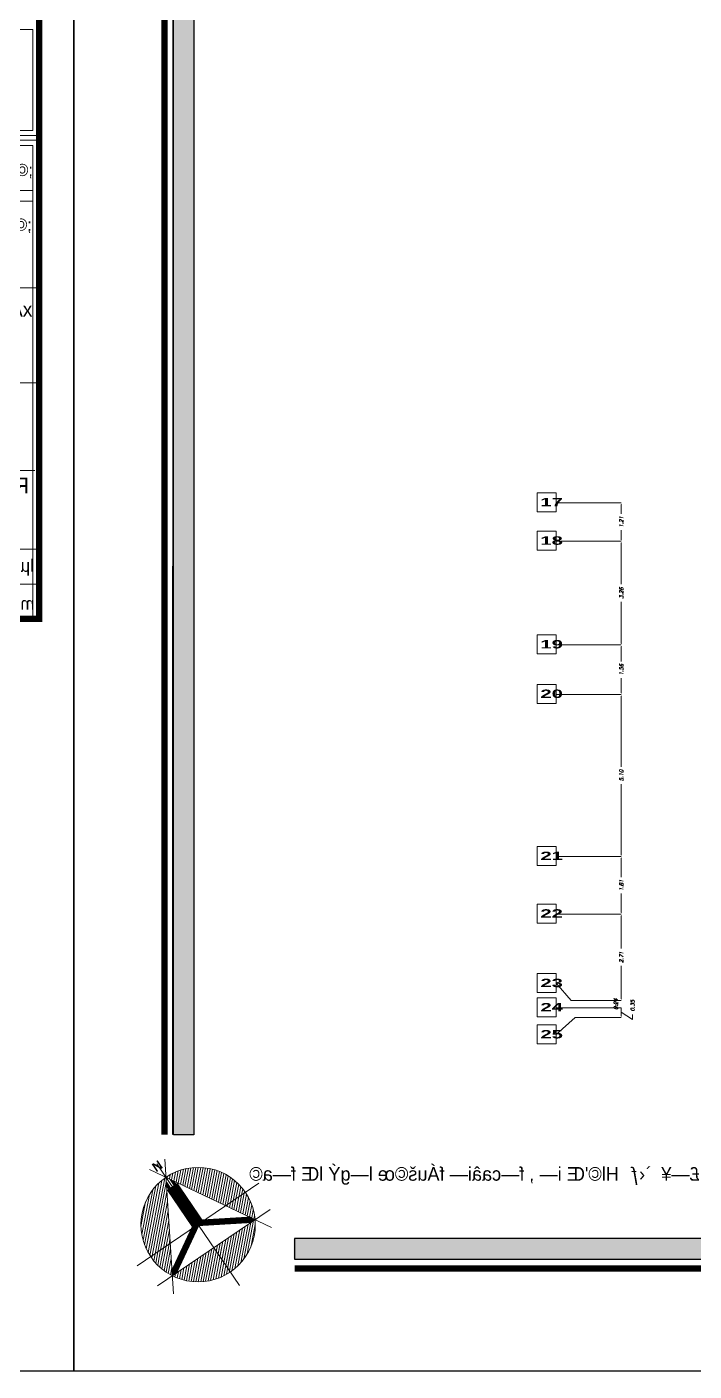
# Model space of a CAD drawing. Header units: inches. Extents: x 70 to 1974, y -315 to 363.
# Drawn here: x 1210.76 to 1231.76, y 176.23 to 218.53 of the extents above; entities that cross this region are included whole.
import ezdxf

# ---------------------------------------------------------------- set-up
doc = ezdxf.new("R2010")
doc.units = ezdxf.units.IN
doc.header["$MEASUREMENT"] = 0
for name, color, linetype, lineweight in [('1', 19, 'Continuous', 5), ('3', 244, 'Continuous', 20), ('pel', 173, 'Continuous', 25)]:
    doc.layers.add(name, color=color, linetype=linetype, lineweight=lineweight)
doc.layers.add('7', color=7, linetype='Continuous')
doc.layers.add('Dimension 2', color=171, linetype='Continuous')
doc.layers.add('AX', color=7, linetype='Continuous', lineweight=18, true_color=0xb7ad8f)
doc.styles.add('1111', font='naskhn.shx')
doc.styles.add('CHAPI', font='chapi')
doc.styles.add('FARSI', font='kamran.shx', dxfattribs={"height": 0.35})
doc.styles.add('KH1', font='', dxfattribs={"width": 1.5})
doc.styles.add('ROMANTICBOLD', font='romb____.pfb')
doc.styles.add('STYLE3', font='italict.shx')
doc.styles.get('KH1').set_extended_font_data('Arial Black')
doc.dimstyles.new('mo', dxfattribs={"dimscale": 0.08, "dimtxt": 1.5, "dimasz": 0.6, "dimexe": 1, "dimexo": 1, "dimgap": 1, "dimtad": 0, "dimzin": 1, "dimdsep": 46, "dimtxsty": 'STYLE3', "dimcen": 2.5, "dimse1": 1, "dimse2": 1, "dimclrd": 1, "dimclre": 2, "dimclrt": 1, "dimadec": 0, "dimazin": 0, "dimtm": 1e-09, "dimtfac": 1, "dimtix": 1, "dimtmove": 0, "dimatfit": 1, "dimfxl": 0, "dimtolj": 1, "dimtzin": 0, "dimarcsym": 0})
pattern_1 = [(79.1706, (-480.110343, -200.36177), (-0.0368391, 0.007047), [])]

# ---------------------------------------------------------------- blocks, each defined once
blk = doc.blocks.new('k1')
at = {"true_color": 0x636466}
h = blk.add_hatch(color=251, dxfattribs=at)
h.dxf.hatch_style = 1
h.paths.add_polyline_path([(-461.085, -161.558), (-462.607, -161.558), (-462.607, -162.181), (-462.606, -162.181), (-462.606, -162.319), (-462.468, -162.319), (-462.468, -161.697), (-461.223, -161.697), (-461.223, -162.942), (-461.085, -162.942), (-461.085, -162.804)])
h.paths.add_polyline_path([(-460.393, -161.697), (-459.147, -161.697), (-459.147, -162.942), (-457.907, -162.942), (-457.907, -162.804), (-459.009, -162.804), (-459.009, -161.558), (-460.531, -161.558), (-460.531, -162.181), (-461.085, -162.181), (-461.085, -162.319), (-460.393, -162.319)])
h.paths.add_polyline_path([(-459.701, -162.319), (-459.147, -162.319), (-459.147, -162.181), (-459.839, -162.181), (-459.839, -162.804), (-461.085, -162.804), (-461.085, -162.942), (-459.701, -162.942)], flags=17)
h.paths.add_polyline_path([(-458.317, -161.697), (-457.072, -161.697), (-457.074, -162.263), (-457.004, -162.263), (-456.935, -162.263), (-456.934, -161.558), (-458.456, -161.558), (-458.456, -162.181), (-459.009, -162.181), (-459.009, -162.319), (-458.317, -162.319)])
h.paths.add_polyline_path([(-457.434, -165.015), (-453.66, -165.015), (-453.66, -164.564), (-457.434, -164.564)], flags=9)
h.paths.add_polyline_path([(-466.465, -178.781), (-469.762, -178.781), (-469.762, -178.172), (-466.465, -178.172)], flags=9)
h.paths.add_polyline_path([(-465.787, -177.119), (-468.343, -177.119), (-468.343, -176.346), (-465.787, -176.346)], flags=9)
h.paths.add_polyline_path([(-466.637, -172.259), (-468.426, -172.259), (-468.426, -171.585), (-466.637, -171.585)], flags=9)
h.paths.add_polyline_path([(-467.406, -174.793), (-469.156, -174.793), (-469.156, -174.365), (-467.406, -174.365)], flags=9)
h.paths.add_polyline_path([(-466.579, -173.49), (-469.33, -173.49), (-469.33, -173.025), (-466.579, -173.025)], flags=9)
h.paths.add_polyline_path([(-469.005, -195.618), (-468.537, -195.65), (-468.441, -195.11), (-468.909, -195.078)], flags=9)
h.paths.add_polyline_path([(-465.425, -183.209), (-468.854, -183.238), (-468.859, -182.668), (-465.43, -182.639)], flags=9)
h.paths.add_polyline_path([(-469.333, -170.528), (-465.139, -170.528), (-465.139, -170.027), (-469.333, -170.027)], flags=9)
h.paths.add_polyline_path([(-469.448, -194.832), (-468.98, -194.864), (-468.885, -194.324), (-469.353, -194.292)], flags=9)
h.paths.add_polyline_path([(-467.276, -194.857), (-468.719, -194.869), (-468.724, -194.262), (-467.281, -194.25)], flags=9)
h.paths.add_polyline_path([(-464.448, -194.845), (-465.653, -194.855), (-465.658, -194.285), (-464.453, -194.275)], flags=9)
h.paths.add_polyline_path([(-466.824, -194.816), (-465.8, -194.848), (-465.705, -194.308), (-466.728, -194.276)], flags=9)
h.paths.add_polyline_path([(-468.654, -184.454), (-467.979, -184.476), (-467.912, -184.093), (-468.587, -184.071)], flags=9)
h.paths.add_polyline_path([(-468, -184.223), (-467.911, -184.231), (-467.887, -184.09), (-467.976, -184.082)], flags=9)
h.paths.add_polyline_path([(-469.371, -184.115), (-469.307, -184.122), (-469.288, -184.012), (-469.352, -184.006)], flags=9)
h.paths.add_polyline_path([(-469.459, -184.446), (-469.356, -184.454), (-469.331, -184.31), (-469.434, -184.302)], flags=9)
h.paths.add_polyline_path([(-469.564, -184.394), (-468.642, -184.414), (-468.583, -184.073), (-469.505, -184.053)], flags=9)
h.paths.add_polyline_path([(-468.614, -183.839), (-467.939, -183.861), (-467.872, -183.478), (-468.547, -183.456)], flags=9)
h.paths.add_polyline_path([(-467.96, -183.589), (-467.871, -183.597), (-467.847, -183.457), (-467.936, -183.449)], flags=9)
h.paths.add_polyline_path([(-469.375, -183.503), (-469.311, -183.509), (-469.292, -183.4), (-469.356, -183.394)], flags=9)
h.paths.add_polyline_path([(-469.463, -183.833), (-469.36, -183.841), (-469.335, -183.698), (-469.438, -183.689)], flags=9)
h.paths.add_polyline_path([(-469.569, -183.781), (-468.647, -183.801), (-468.587, -183.46), (-469.509, -183.441)], flags=9)
h.paths.add_polyline_path([(-464.47, -193.071), (-466.41, -193.087), (-466.415, -192.487), (-464.475, -192.471)], flags=9)
h.paths.add_polyline_path([(-464.447, -179.89), (-467.444, -179.915), (-467.449, -179.322), (-464.452, -179.297)], flags=9)
h.paths.add_polyline_path([(-464.457, -175.972), (-466.684, -175.991), (-466.689, -175.398), (-464.462, -175.38)], flags=9)
h.paths.add_polyline_path([(-464.466, -178.776), (-466.548, -178.793), (-466.553, -178.186), (-464.471, -178.168)], flags=9)
h.paths.add_polyline_path([(-464.467, -174.852), (-466.289, -174.868), (-466.294, -174.275), (-464.472, -174.26)], flags=9)
h.paths.add_polyline_path([(-464.469, -173.535), (-466.471, -173.552), (-466.476, -172.975), (-464.474, -172.958)], flags=9)
h.paths.add_polyline_path([(-464.498, -172.095), (-465.535, -172.103), (-465.539, -171.676), (-464.502, -171.667)], flags=9)
h.paths.add_polyline_path([(-464.487, -190.979), (-466.521, -190.979), (-466.521, -190.484), (-464.487, -190.484)], flags=9)
h.paths.add_polyline_path([(-464.361, -186.558), (-469.835, -186.604), (-469.84, -186.027), (-464.366, -185.981)], flags=9)
h.paths.add_polyline_path([(-464.479, -192.028), (-465.421, -192.028), (-465.421, -191.448), (-464.479, -191.448)], flags=9)
h.paths.add_polyline_path([(-464.473, -195.619), (-466.413, -195.636), (-466.417, -195.111), (-464.477, -195.094)], flags=9)
h.paths.add_polyline_path([(-467.785, -195.763), (-468.37, -195.763), (-468.37, -194.968), (-467.785, -194.968)], flags=9)
h.paths.add_polyline_path([(-466.567, -185.632), (-467.581, -185.632), (-467.581, -185.165), (-466.567, -185.165)], flags=9)
h.paths.add_polyline_path([(-464.433, -185.577), (-466.211, -185.592), (-466.214, -185.194), (-464.436, -185.179)], flags=9)
h.paths.add_polyline_path([(-465.655, -185.081), (-469.009, -185.081), (-469.009, -184.609), (-465.655, -184.609)], flags=9)
h.paths.add_polyline_path([(-466.243, -184.431), (-467.91, -184.445), (-467.913, -184.085), (-466.246, -184.071)], flags=9)
h.paths.add_polyline_path([(-466.257, -183.784), (-467.535, -183.795), (-467.538, -183.396), (-466.26, -183.385)], flags=9)
h.paths.add_polyline_path([(-465.027, -184.329), (-465.448, -184.333), (-465.451, -183.978), (-465.03, -183.975)], flags=9)
h.paths.add_polyline_path([(-464.397, -183.897), (-466.05, -183.911), (-466.053, -183.556), (-464.4, -183.542)], flags=9)
h.paths.add_polyline_path([(-464.455, -185.063), (-465.647, -185.073), (-465.65, -184.685), (-464.458, -184.675)], flags=9)
h.paths.add_polyline_path([(-469.695, -185.033), (-469.026, -185.054), (-468.963, -184.701), (-469.632, -184.68)], flags=9)
h.paths.add_polyline_path([(-454.559, -188.448), (-454.609, -188.448), (-454.609, -188.3), (-454.559, -188.3)], flags=9)
h.paths.add_polyline_path([(-453.497, -188.538), (-454.55, -188.538), (-454.55, -188.141), (-453.497, -188.141)], flags=9)
h.paths.add_polyline_path([(-454.123, -187.412), (-454.172, -187.412), (-454.172, -187.264), (-454.123, -187.264)], flags=9)
h.paths.add_polyline_path([(-453.47, -187.519), (-454.105, -187.519), (-454.105, -187.094), (-453.47, -187.094)], flags=9)
h.paths.add_polyline_path([(-453.963, -180.209), (-454.012, -180.209), (-454.012, -180.061), (-453.963, -180.061)], flags=9)
h.paths.add_polyline_path([(-453.745, -181.06), (-453.794, -181.06), (-453.794, -180.912), (-453.745, -180.912)], flags=9)
h.paths.add_polyline_path([(-453.834, -182.003), (-453.884, -182.003), (-453.884, -181.855), (-453.834, -181.855)], flags=9)
h.paths.add_polyline_path([(-454.219, -183.852), (-454.268, -183.852), (-454.268, -183.704), (-454.219, -183.704)], flags=9)
h.paths.add_polyline_path([(-454.338, -184.728), (-454.387, -184.728), (-454.387, -184.58), (-454.338, -184.58)], flags=9)
h.paths.add_polyline_path([(-453.493, -186.542), (-454.175, -186.542), (-454.175, -186.117), (-453.493, -186.117)], flags=9)
h.paths.add_polyline_path([(-452.989, -187.483), (-453.545, -187.483), (-453.545, -187.14), (-452.989, -187.14)], flags=9)
h.paths.add_polyline_path([(-452.989, -186.498), (-453.545, -186.498), (-453.545, -186.156), (-452.989, -186.156)], flags=9)
h.paths.add_polyline_path([(-452.98, -184.832), (-454.348, -184.832), (-454.348, -184.383), (-452.98, -184.383)], flags=9)
h.paths.add_polyline_path([(-452.947, -184.051), (-454.226, -184.051), (-454.226, -183.507), (-452.947, -183.507)], flags=9)
h.paths.add_polyline_path([(-453.117, -182.105), (-453.809, -182.105), (-453.809, -181.68), (-453.117, -181.68)], flags=9)
h.paths.add_polyline_path([(-453.136, -181.174), (-453.742, -181.174), (-453.742, -180.729), (-453.136, -180.729)], flags=9)
h.paths.add_polyline_path([(-453.001, -180.322), (-453.938, -180.322), (-453.938, -179.872), (-453.001, -179.872)], flags=9)
h.paths.add_polyline_path([(-452.933, -173.263), (-456.203, -173.32), (-456.219, -172.388), (-452.949, -172.33)], flags=9)
h.paths.add_polyline_path([(-452.992, -185.417), (-454.046, -185.417), (-454.046, -185.149), (-452.992, -185.149)], flags=9)
h.paths.add_polyline_path([(-452.971, -185.96), (-453.9, -185.96), (-453.9, -185.69), (-452.971, -185.69)], flags=9)
h.paths.add_polyline_path([(-452.942, -190.734), (-453.686, -190.734), (-453.686, -190.43), (-452.942, -190.43)], flags=9)
h.paths.add_polyline_path([(-452.989, -188.532), (-453.545, -188.532), (-453.545, -188.19), (-452.989, -188.19)], flags=9)
h.paths.add_polyline_path([(-454.158, -186.432), (-454.208, -186.432), (-454.208, -186.285), (-454.158, -186.285)], flags=9)
h.paths.add_polyline_path([(-454.443, -190.804), (-455.494, -190.804), (-455.494, -190.392), (-454.443, -190.392)], flags=9)
h.paths.add_polyline_path([(-452.955, -190.156), (-453.705, -190.156), (-453.705, -189.834), (-452.955, -189.834)], flags=9)
h.paths.add_polyline_path([(-455.386, -190.139), (-454.579, -190.139), (-454.579, -189.861), (-455.386, -189.861)], flags=9)
h.paths.add_polyline_path([(-453.088, -175.658), (-455.011, -175.658), (-455.011, -175.326), (-453.088, -175.326)], flags=9)
h = blk.add_hatch(color=251, dxfattribs=at)
h.dxf.hatch_style = 1
h.paths.add_polyline_path([(-480.494, -162.334), (-480.494, -163.026), (-480.494, -198.947), (-480.18, -198.947), (-480.18, -162.334)])
h = blk.add_hatch(color=251, dxfattribs=at)
h.dxf.hatch_style = 1
h.paths.add_polyline_path([(-455.964, -200.582), (-463.898, -200.582), (-478.607, -200.582), (-478.607, -200.896), (-455.964, -200.896)])
at = {"layer": '3'}
h = blk.add_hatch(dxfattribs=at)
h.set_pattern_fill('ANSI31', color=256, scale=0.300057, angle=34.1706)
h.set_pattern_definition(pattern_1)
h.paths.add_polyline_path([(-480.616, -199.617), (-480.549, -200.659), (-480.855, -200.867, -0.414214)])
h = blk.add_hatch(dxfattribs=at)
h.set_pattern_fill('ANSI31', color=256, scale=0.300057, angle=34.1706)
h.set_pattern_definition(pattern_1)
h.paths.add_polyline_path([(-480.616, -199.617), (-479.672, -200.064), (-479.366, -199.856, 0.414214)])
h = blk.add_hatch(dxfattribs=at)
h.set_pattern_fill('ANSI31', color=256, scale=0.300057, angle=34.1706)
h.set_pattern_definition(pattern_1)
h.paths.add_polyline_path([(-479.672, -200.064), (-479.366, -199.856, -0.127479), (-479.214, -200.282)])
h = blk.add_hatch(dxfattribs=at)
h.set_pattern_fill('ANSI31', color=256, scale=0.300057, angle=34.1706)
h.set_pattern_definition(pattern_1)
h.paths.add_polyline_path([(-479.21, -200.362, 0.022306), (-479.214, -200.282), (-480.516, -201.165, 0.55871)])
h = blk.add_hatch(dxfattribs=at)
h.set_pattern_fill('ANSI31', color=256, scale=0.300057, angle=34.1706)
h.set_pattern_definition(pattern_1)
h.paths.add_polyline_path([(-479.865, -200.724), (-479.605, -201.107, 0.248537), (-479.21, -200.362, 0.022306), (-479.214, -200.282)])
h = blk.add_hatch(dxfattribs=at)
h.set_pattern_fill('ANSI31', color=256, scale=0.300057, angle=34.1706)
h.set_pattern_definition(pattern_1)
h.paths.add_polyline_path([(-480.516, -201.165), (-480.549, -200.659), (-480.855, -200.867, 0.127479)])
for p, q in [((-480.178, -162.634), (-480.178, -198.949)), ((-478.592, -200.906), (-455.337, -200.906))]:
    blk.add_line(p, q)
for points in [[(-452.366, -202.667), (-482.066, -202.667), (-482.066, -160.662), (-452.366, -160.662)], [(-482.066, -160.662), (-452.366, -160.662), (-452.366, -202.667), (-482.066, -202.667)], [(-478.592, -200.906), (-455.963, -200.906), (-455.963, -200.582), (-478.592, -200.582)]]:
    blk.add_lwpolyline(points, close=True)
blk.add_lwpolyline([(-480.178, -162.634), (-480.178, -198.949), (-480.495, -198.949), (-480.495, -162.319), (-480.178, -162.319)])
at = {"layer": '1', "ltscale": 0.5}
for p, q in [((-452.911, -190.833), (-452.911, -171.797)), ((-452.911, -182.705), (-452.911, -179.365)), ((-453.013, -181.558), (-456.425, -181.558)), ((-453.013, -183.149), (-453.013, -181.558)), ((-452.911, -184.669), (-452.911, -182.919)), ((-453.013, -183.149), (-456.425, -183.148)), ((-452.911, -183.229), (-456.425, -183.228)), ((-452.911, -183.302), (-456.425, -183.301)), ((-453.013, -183.382), (-456.425, -183.382)), ((-453.013, -190.833), (-453.013, -183.382)), ((-456.425, -184.092), (-453.013, -184.093)), ((-456.425, -184.261), (-453.013, -184.262)), ((-452.911, -184.669), (-452.911, -186.499)), ((-452.911, -185.623), (-456.425, -185.623)), ((-452.911, -186.499), (-452.911, -189.84)), ((-456.443, -187.118), (-452.928, -187.118)), ((-456.496, -188.5), (-452.981, -188.5)), ((-456.425, -189.737), (-452.911, -189.737)), ((-456.425, -190.285), (-452.911, -190.285)), ((-452.911, -190.833), (-456.257, -190.833)), ((-456.257, -190.833), (-452.911, -190.833))]:
    blk.add_line(p, q, dxfattribs=at)
at = {"layer": '3'}
for p, q in [((-479.46, -201.319), (-480.76, -199.404)), ((-480.497, -201.453), (-480.634, -199.33)), ((-480.876, -199.494), (-478.954, -200.405)), ((-479.153, -199.712), (-481.068, -201.012)), ((-480.021, -200.356), (-480.454, -199.718)), ((-478.978, -200.122), (-480.751, -201.325)), ((-480.492, -201.115), (-480.516, -201.165))]:
    blk.add_line(p, q, dxfattribs=at)
at = {"layer": '3', "const_width": 0.1}
for points in [[(-480.641, -192.137), (-480.641, -162.319)], [(-480.641, -198.946), (-480.641, -162.319)], [(-480.492, -201.115), (-480.153, -200.391), (-480.561, -199.79)], [(-479.27, -200.285), (-480.068, -200.333), (-480.476, -199.732)], [(-455.063, -201.058), (-478.589, -201.05)]]:
    blk.add_lwpolyline(points, dxfattribs=at)
blk.add_lwpolyline([(-456.535, -190.833), (-452.911, -190.833), (-452.911, -171.797), (-456.535, -171.797)], close=True, dxfattribs=at)
at = {"layer": '3'}
blk.add_circle((-480.11, -200.362), 0.9, dxfattribs=at)
for points in [[(-480.478, -199.682), (-480.454, -199.718), (-480.57, -199.639), (-480.497, -199.747)], [(-480.606, -199.769), (-480.582, -199.805), (-480.613, -199.668), (-480.539, -199.776)], [(-479.262, -200.259), (-479.271, -200.259), (-479.214, -200.282), (-479.27, -200.285)], [(-479.268, -200.311), (-479.255, -200.31), (-479.27, -200.285), (-479.214, -200.282)], [(-480.519, -201.112), (-480.515, -201.104), (-480.516, -201.165), (-480.492, -201.115)], [(-480.469, -201.126), (-480.474, -201.137), (-480.492, -201.115), (-480.516, -201.165)]]:
    blk.add_solid(points, dxfattribs=at)
at = {"layer": '7', "lineweight": 30}
blk.add_line((-480.506, -198.946), (-480.503, -162.319), dxfattribs=at)
at = {"style": 'FARSI', "text_generation_flag": 2}
for s, p in [(';© hv{—ہ', (-453.01, -183.865)), (';© kâs—cچ', (-453.028, -184.725))]:
    blk.add_text(s, height=0.1907, dxfattribs=at).set_placement(p)
at = {"layer": '1', "color": 7, "style": 'CHAPI', "text_generation_flag": 2}
for s, height, p in [('RÁh%%177  ', 0.2489, (-453.069, -188.858)), ('lµ‹˜º :', 0.1973, (-452.995, -190.091)), ('m™på  :', 0.1973, (-452.985, -190.689))]:
    blk.add_text(s, height=height, dxfattribs=at).set_placement(p)
at = {"layer": '3', "style": 'ROMANTICBOLD'}
blk.add_text(' N ', height=0.1452, rotation=34.1994, dxfattribs=at).set_placement((-480.814, -199.571))
at = {"layer": 'Dimension 2', "color": 7, "style": '1111', "text_generation_flag": 2}
blk.add_text('xÁh%%177 l¾£—v^ ', height=0.22357, rotation=0.4834, dxfattribs=at).set_placement((-453.019, -186.075))
blk = doc.blocks.new('*D178')
at = {"layer": 'AX', "color": 1, "lineweight": -2, "transparency": 16777216}
for p, q in [((877.893, 28.22), (877.893, 27.917)), ((877.893, 27.106), (877.893, 27.409))]:
    blk.add_line(p, q, dxfattribs=at)
at = {"layer": 'AX', "color": 1, "transparency": 16777216}
for points in [[(877.885, 28.22), (877.901, 28.22), (877.893, 28.268)], [(877.885, 27.106), (877.901, 27.106), (877.893, 27.058)]]:
    blk.add_solid(points, dxfattribs=at)
at = {"layer": 'Defpoints', "color": 0, "transparency": 16777216}
for p in [(877.893, 28.268), (877.893, 27.058), (877.893, 27.058)]:
    blk.add_point(p, dxfattribs=at)
at = {"layer": 'AX', "color": 1, "transparency": 16777216, "insert": (877.893, 27.663), "char_height": 0.12, "attachment_point": 5, "rotation": 90, "style": 'STYLE3'}
blk.add_mtext('\\A1;1.21', dxfattribs=at)
blk = doc.blocks.new('*D179')
at = {"layer": 'AX', "color": 1, "lineweight": -2, "transparency": 16777216}
for p, q in [((877.893, 27.01), (877.893, 25.704)), ((877.893, 23.844), (877.893, 25.15))]:
    blk.add_line(p, q, dxfattribs=at)
at = {"layer": 'AX', "color": 1, "transparency": 16777216}
for points in [[(877.885, 27.01), (877.901, 27.01), (877.893, 27.058)], [(877.885, 23.844), (877.901, 23.844), (877.893, 23.796)]]:
    blk.add_solid(points, dxfattribs=at)
at = {"layer": 'Defpoints', "color": 0, "transparency": 16777216}
for p in [(877.893, 27.058), (877.893, 23.796), (877.893, 23.796)]:
    blk.add_point(p, dxfattribs=at)
at = {"layer": 'AX', "color": 1, "transparency": 16777216, "insert": (877.893, 25.427), "char_height": 0.12, "attachment_point": 5, "rotation": 90, "style": 'STYLE3'}
blk.add_mtext('\\A1;3.26', dxfattribs=at)
blk = doc.blocks.new('*D180')
at = {"layer": 'AX', "color": 1, "lineweight": -2, "transparency": 16777216}
for p, q in [((877.893, 23.748), (877.893, 23.28)), ((877.893, 22.286), (877.893, 22.754))]:
    blk.add_line(p, q, dxfattribs=at)
at = {"layer": 'AX', "color": 1, "transparency": 16777216}
for points in [[(877.885, 23.748), (877.901, 23.748), (877.893, 23.796)], [(877.885, 22.286), (877.901, 22.286), (877.893, 22.238)]]:
    blk.add_solid(points, dxfattribs=at)
at = {"layer": 'Defpoints', "color": 0, "transparency": 16777216}
for p in [(877.893, 23.796), (877.893, 22.238), (877.893, 22.238)]:
    blk.add_point(p, dxfattribs=at)
at = {"layer": 'AX', "color": 1, "transparency": 16777216, "insert": (877.893, 23.017), "char_height": 0.12, "attachment_point": 5, "rotation": 90, "style": 'STYLE3'}
blk.add_mtext('\\A1;1.56', dxfattribs=at)
blk = doc.blocks.new('*D181')
at = {"layer": 'AX', "color": 1, "lineweight": -2, "transparency": 16777216}
for p, q in [((877.893, 22.19), (877.893, 19.965)), ((877.893, 17.186), (877.893, 19.411))]:
    blk.add_line(p, q, dxfattribs=at)
at = {"layer": 'AX', "color": 1, "transparency": 16777216}
for points in [[(877.885, 22.19), (877.901, 22.19), (877.893, 22.238)], [(877.885, 17.186), (877.901, 17.186), (877.893, 17.138)]]:
    blk.add_solid(points, dxfattribs=at)
at = {"layer": 'Defpoints', "color": 0, "transparency": 16777216}
for p in [(877.893, 22.238), (877.893, 17.138), (877.893, 17.138)]:
    blk.add_point(p, dxfattribs=at)
at = {"layer": 'AX', "color": 1, "transparency": 16777216, "insert": (877.893, 19.688), "char_height": 0.12, "attachment_point": 5, "rotation": 90, "style": 'STYLE3'}
blk.add_mtext('\\A1;5.10', dxfattribs=at)
blk = doc.blocks.new('*D182')
at = {"layer": 'AX', "color": 1, "lineweight": -2, "transparency": 16777216}
for p, q in [((877.893, 17.09), (877.893, 16.486)), ((877.893, 15.373), (877.893, 15.977))]:
    blk.add_line(p, q, dxfattribs=at)
at = {"layer": 'AX', "color": 1, "transparency": 16777216}
for points in [[(877.885, 17.09), (877.901, 17.09), (877.893, 17.138)], [(877.885, 15.373), (877.901, 15.373), (877.893, 15.325)]]:
    blk.add_solid(points, dxfattribs=at)
at = {"layer": 'Defpoints', "color": 0, "transparency": 16777216}
for p in [(877.893, 17.138), (877.893, 15.325), (877.893, 15.325)]:
    blk.add_point(p, dxfattribs=at)
at = {"layer": 'AX', "color": 1, "transparency": 16777216, "insert": (877.893, 16.232), "char_height": 0.12, "attachment_point": 5, "rotation": 90, "style": 'STYLE3'}
blk.add_mtext('\\A1;1.81', dxfattribs=at)
blk = doc.blocks.new('*D183')
at = {"layer": 'AX', "color": 1, "lineweight": -2, "transparency": 16777216}
for p, q in [((877.893, 15.277), (877.893, 14.24)), ((877.893, 12.659), (877.893, 13.697))]:
    blk.add_line(p, q, dxfattribs=at)
at = {"layer": 'AX', "color": 1, "transparency": 16777216}
for points in [[(877.885, 15.277), (877.901, 15.277), (877.893, 15.325)], [(877.885, 12.659), (877.901, 12.659), (877.893, 12.611)]]:
    blk.add_solid(points, dxfattribs=at)
at = {"layer": 'Defpoints', "color": 0, "transparency": 16777216}
for p in [(877.893, 15.325), (877.893, 12.611), (877.893, 12.611)]:
    blk.add_point(p, dxfattribs=at)
at = {"layer": 'AX', "color": 1, "transparency": 16777216, "insert": (877.893, 13.968), "char_height": 0.12, "attachment_point": 5, "rotation": 90, "style": 'STYLE3'}
blk.add_mtext('\\A1;2.71', dxfattribs=at)
blk = doc.blocks.new('*D184')
at = {"layer": 'AX', "color": 1, "lineweight": -2, "transparency": 16777216}
for p, q in [((877.893, 12.375), (877.893, 12.118)), ((877.893, 12.247), (878.248, 12.007)), ((878.248, 12.007), (878.248, 12.167))]:
    blk.add_line(p, q, dxfattribs=at)
at = {"layer": 'AX', "color": 1, "transparency": 16777216}
for points in [[(877.885, 12.375), (877.901, 12.375), (877.893, 12.423)], [(877.885, 12.118), (877.901, 12.118), (877.893, 12.07)]]:
    blk.add_solid(points, dxfattribs=at)
at = {"layer": 'Defpoints', "color": 0, "transparency": 16777216}
for p in [(877.885, 12.423), (877.893, 12.07), (877.893, 12.07)]:
    blk.add_point(p, dxfattribs=at)
at = {"layer": 'AX', "color": 1, "transparency": 16777216, "insert": (878.248, 12.444), "char_height": 0.12, "attachment_point": 5, "rotation": 90, "style": 'STYLE3'}
blk.add_mtext('\\A1;0.35', dxfattribs=at)
blk = doc.blocks.new('*D185')
at = {"layer": 'AX', "color": 1, "lineweight": -2, "transparency": 16777216}
blk.add_line((877.719, 12.611), (877.719, 12.375), dxfattribs=at)
at = {"layer": 'Defpoints', "color": 0, "transparency": 16777216}
for p in [(877.719, 12.375), (877.796, 12.611), (877.796, 12.375)]:
    blk.add_point(p, dxfattribs=at)
at = {"layer": 'AX', "color": 1, "transparency": 16777216, "insert": (877.719, 12.493), "char_height": 0.12, "attachment_point": 5, "rotation": 90, "style": 'STYLE3'}
blk.add_mtext('\\A1;0.24', dxfattribs=at)
blk = doc.blocks.new('4')
at = {"layer": 'AX', "color": 23, "linetype": 'ByBlock', "true_color": 0xbf8b78}
for p, q in [((875.846, 28.268), (877.893, 28.268)), ((875.846, 27.058), (877.893, 27.058)), ((875.846, 23.796), (877.893, 23.796)), ((875.846, 22.238), (877.893, 22.238)), ((875.846, 17.138), (877.893, 17.138)), ((875.846, 15.325), (877.893, 15.325)), ((875.846, 13.157), (876.318, 12.611)), ((875.846, 12.375), (877.893, 12.375)), ((876.318, 12.611), (877.893, 12.611)), ((875.846, 11.544), (876.441, 12.07)), ((876.441, 12.07), (877.893, 12.07))]:
    blk.add_line(p, q, dxfattribs=at)
for points in [[(875.846, 27.986), (875.846, 28.585), (875.246, 28.585), (875.246, 27.986)], [(875.846, 26.776), (875.846, 27.376), (875.246, 27.376), (875.246, 26.776)], [(875.846, 23.514), (875.846, 24.114), (875.246, 24.114), (875.246, 23.514)], [(875.846, 21.956), (875.846, 22.555), (875.246, 22.555), (875.246, 21.956)], [(875.846, 16.856), (875.846, 17.455), (875.246, 17.455), (875.246, 16.856)], [(875.846, 15.043), (875.846, 15.643), (875.246, 15.643), (875.246, 15.043)], [(875.846, 12.857), (875.846, 13.456), (875.246, 13.456), (875.246, 12.857)], [(875.846, 12.093), (875.846, 12.693), (875.246, 12.693), (875.246, 12.093)], [(875.846, 11.244), (875.846, 11.844), (875.246, 11.844), (875.246, 11.244)]]:
    blk.add_lwpolyline(points, close=True, dxfattribs=at)
at = {"layer": 'AX', "color": 23, "linetype": 'ByBlock', "true_color": 0xbf8b78, "style": 'KH1', "width": 1.5}
for s, p in [('17', (875.348, 28.158)), ('18', (875.348, 26.949)), ('19', (875.348, 23.687)), ('20', (875.348, 22.128)), ('21', (875.348, 17.028)), ('22', (875.348, 15.216)), ('23', (875.348, 13.029)), ('24', (875.348, 12.266)), ('25', (875.348, 11.416))]:
    blk.add_text(s, height=0.2644, dxfattribs=at).set_placement(p)
at = {"layer": 'AX'}
for base, p1, p2, picture, middle in [((877.893, 27.058), (877.893, 28.268), (877.893, 27.058), '*D178', (877.893, 27.663)), ((877.893, 23.796), (877.893, 27.058), (877.893, 23.796), '*D179', (877.893, 25.427)), ((877.893, 22.238), (877.893, 23.796), (877.893, 22.238), '*D180', (877.893, 23.017)), ((877.893, 17.138), (877.893, 22.238), (877.893, 17.138), '*D181', (877.893, 19.688)), ((877.893, 15.325), (877.893, 17.138), (877.893, 15.325), '*D182', (877.893, 16.232)), ((877.893, 12.611), (877.893, 15.325), (877.893, 12.611), '*D183', (877.893, 13.968))]:
    dim = blk.add_linear_dim(base=base, p1=p1, p2=p2, angle=90, dimstyle='mo', override={"dimtmove": 1, "dimfxl": 150, "dimfxlon": 1, "dimarcsym": 1}, dxfattribs=at)
    dim.commit()
    dim.dimension.update_dxf_attribs({"geometry": picture, "text_midpoint": middle})
for base, p1, p2, angle, override, picture, middle, dimtype in [((877.719, 12.375), (877.796, 12.611), (877.796, 12.375), 270, {"dimfxl": 150, "dimfxlon": 1, "dimarcsym": 1}, '*D185', (877.719, 12.493), 129), ((877.893, 12.07), (877.885, 12.423), (877.893, 12.07), 90, {"dimtmove": 1, "dimfxl": 150, "dimfxlon": 1, "dimarcsym": 1}, '*D184', (878.248, 12.247), 128)]:
    dim = blk.add_linear_dim(base=base, p1=p1, p2=p2, angle=angle, dimstyle='mo', override=override, dxfattribs=at)
    dim.commit()
    dim.dimension.update_dxf_attribs({"geometry": picture, "text_midpoint": middle, "dimtype": dimtype})

msp = doc.modelspace()

# ---------------------------------------------------------------- block references
at = {"xscale": 2, "yscale": 2, "zscale": 2}
for p in [(2116.96483, 581.56474), (2176.36483, 581.56474)]:
    msp.add_blockref('k1', p, dxfattribs=at)
at = {"layer": 'AX'}
msp.add_blockref('4', (351.57152, 175.28385), dxfattribs=at)

# ---------------------------------------------------------------- texts
at = {"layer": 'pel', "style": 'FARSI', "text_generation_flag": 2}
msp.add_text("l‚Át‹ž  j£—¥  `‹ƒ  Hl©'Œ i— , f—caâi— fÁuš©œ l—gÝ lŒ f—a©", height=0.4274434, dxfattribs=at).set_placement((1233.64493, 182.22224))

doc.saveas('drawing.dxf')
